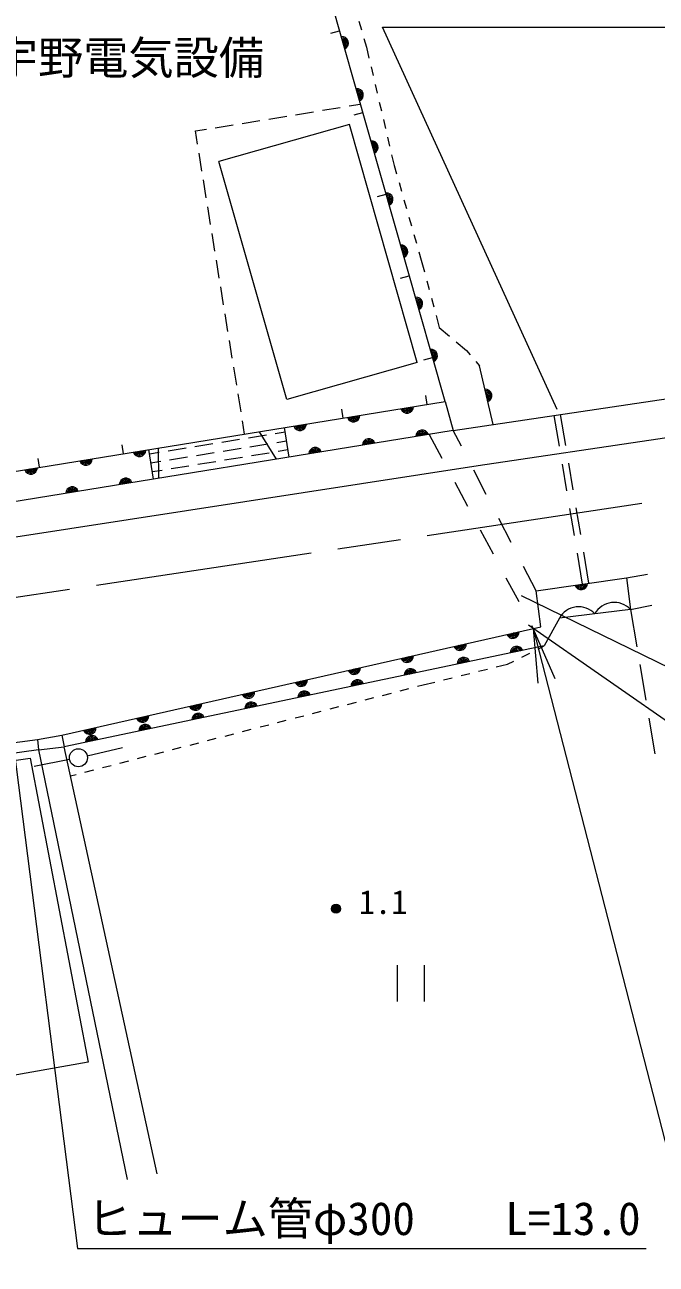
# Model space of a CAD drawing. Units: millimetres, scale not verified. Extents: x 40000 to 680000, y 20000 to 380000.
# Drawn here: x 78936 to 113854, y 244577 to 313183 of the extents above; entities that cross this region are included whole.
import ezdxf
from ezdxf.enums import TextEntityAlignment as Align

# ---------------------------------------------------------------- set-up
doc = ezdxf.new("R2010")
doc.units = ezdxf.units.MM
doc.header["$LTSCALE"] = 1000
doc.linetypes.add('CHAIN', pattern=[18.5, 12, -1.5, 3.5, -1.5])
for name, color, linetype, lineweight in [('M-BGD', 7, 'Continuous', 13), ('M-BMK', 2, 'CHAIN', 13), ('M-STR-HTXT', 7, 'Continuous', 13), ('M-STR-STR1', 1, 'Continuous', 13), ('M-STR-STRC', 7, 'Continuous', 13), ('M-STR-STRD', 7, 'Continuous', 13)]:
    doc.layers.add(name, color=color, linetype=linetype, lineweight=lineweight)
doc.styles.add('ＭＳ ゴシック', font='')
doc.styles.get('ＭＳ ゴシック').set_extended_font_data('MS Gothic')

# ---------------------------------------------------------------- blocks, each defined once
blk = doc.blocks.new('open_arrow')
at = {"color": 0, "linetype": 'Continuous', "lineweight": -2}
blk.add_lwpolyline([(7.5, 1.25), (0, 0), (7.5, -1.25)], dxfattribs=at)

msp = doc.modelspace()

# ---------------------------------------------------------------- linework, layer by layer
at = {"layer": 'M-BGD'}
for p, q in [((102181, 292327), (93775, 321898)), ((95864, 312721), (96345, 312857)), ((97412, 313382), (97552, 312901)), ((97691, 312421), (97830, 311942)), ((97830, 311942), (97970, 311341)), ((98084, 310855), (98198, 310368)), ((98312, 309881), (98426, 309394)), ((96874, 308688), (97481, 308786)), ((98540, 308907), (98654, 308420)), ((92432, 307967), (93419, 308127)), ((93912, 308207), (94899, 308368)), ((95393, 308448), (96380, 308608)), ((97149, 308200), (97630, 308337)), ((88370, 307308), (88977, 307406)), ((89470, 307486), (90458, 307647)), ((96886, 307664), (89672, 305613)), ((90951, 307727), (91938, 307887)), ((100632, 294486), (96886, 307664)), ((98768, 307933), (98881, 307447)), ((88490, 306567), (88370, 307308)), ((98995, 306960), (99109, 306473)), ((88730, 305087), (88570, 306074)), ((99223, 305986), (99364, 305385)), ((93418, 292435), (89672, 305613)), ((99364, 305385), (99493, 304934)), ((88971, 303606), (88810, 304593)), ((99631, 304453), (99768, 303972)), ((98434, 303680), (98915, 303816)), ((99906, 303492), (100044, 303011)), ((89211, 302126), (89051, 303113)), ((100181, 302530), (100319, 302050)), ((89451, 300645), (89291, 301632)), ((100457, 301569), (100594, 301088)), ((100732, 300608), (100862, 300156)), ((89692, 299164), (89531, 300151)), ((100862, 300156), (101036, 299502)), ((99719, 299159), (100200, 299296)), ((89932, 297684), (89772, 298671)), ((101166, 299019), (101295, 298536)), ((101424, 298053), (101553, 297570)), ((90172, 296203), (90012, 297190)), ((101682, 297087), (101857, 296433)), ((101857, 296433), (102416, 295955)), ((90413, 294722), (90252, 295709)), ((102633, 290729), (135438, 295637)), ((102796, 295630), (103355, 295151)), ((103355, 295151), (103559, 294918)), ((100632, 294486), (93418, 292435)), ((101004, 294639), (101485, 294775)), ((103887, 294541), (104091, 294308)), ((90653, 293242), (90493, 294229)), ((104830, 291057), (104091, 294308)), ((75118, 287934), (102181, 292327)), ((90893, 291761), (90733, 292748)), ((101186, 292165), (101106, 292659)), ((102181, 292327), (102635, 290729)), ((96547, 291412), (96467, 291906)), ((108850, 289904), (108562, 291616)), ((91094, 290527), (90973, 291268)), ((108504, 289852), (108216, 291564)), ((102633, 290729), (75984, 286403)), ((90813, 290225), (89826, 290065)), ((92294, 290466), (91307, 290305)), ((92863, 289143), (91908, 290659)), ((93330, 290634), (92788, 290546)), ((93554, 289255), (93290, 290884)), ((84396, 289440), (84315, 289934)), ((86052, 288037), (85788, 289666)), ((86349, 288086), (86331, 289754)), ((87852, 289745), (86865, 289584)), ((89333, 289985), (88346, 289825)), ((90893, 289732), (89906, 289571)), ((92374, 289972), (91387, 289812)), ((93411, 290140), (92868, 290052)), ((93491, 289647), (92948, 289559)), ((79757, 288687), (79677, 289181)), ((86371, 289504), (85829, 289416)), ((86452, 289011), (85909, 288923)), ((87932, 289251), (86945, 289091)), ((89413, 289491), (88426, 289331)), ((89493, 288998), (88506, 288838)), ((90974, 289238), (89986, 289078)), ((92454, 289478), (91467, 289318)), ((108919, 287387), (108670, 288866)), ((109266, 287438), (109016, 288918)), ((86532, 288517), (85989, 288429)), ((88012, 288757), (87025, 288597)), ((109334, 284921), (109085, 286400)), ((109681, 284973), (109432, 286452)), ((109788, 282223), (109500, 283935)), ((110135, 282275), (109847, 283987)), ((112213, 282566), (113369, 282772)), ((112213, 282566), (112428, 280826)), ((112428, 280826), (108499, 280342)), ((112428, 280826), (113615, 281053)), ((112428, 280826), (112777, 278754)), ((107318, 278631), (107656, 278799)), ((105638, 277794), (105976, 277962)), ((106423, 278185), (106871, 278408)), ((103063, 277161), (103549, 277280)), ((104034, 277400), (104520, 277519)), ((105005, 277639), (105638, 277794)), ((112942, 277768), (113274, 275795)), ((100660, 276565), (100974, 276646)), ((100974, 276646), (101607, 276802)), ((102092, 276922), (102578, 277041)), ((97755, 275815), (98239, 275940)), ((98723, 276065), (99207, 276190)), ((99691, 276315), (100176, 276440)), ((94850, 275065), (95334, 275190)), ((95818, 275315), (96303, 275440)), ((96787, 275565), (97271, 275690)), ((91945, 274315), (92430, 274440)), ((92914, 274565), (93398, 274690)), ((93882, 274815), (94366, 274940)), ((113440, 274809), (113772, 272837)), ((79635, 273623), (80989, 273857)), ((80989, 273857), (81115, 273220)), ((90009, 273815), (90493, 273940)), ((90977, 274065), (91461, 274190)), ((79689, 273049), (81115, 273220)), ((86254, 249585), (81115, 273220)), ((82391, 272725), (84337, 273185)), ((87104, 273066), (87588, 273191)), ((88072, 273316), (88557, 273441)), ((89041, 273566), (89525, 273690)), ((81414, 272512), (79453, 272120)), ((79689, 273049), (84604, 249262)), ((84199, 272316), (84684, 272441)), ((85168, 272566), (85652, 272691)), ((86136, 272816), (86620, 272941)), ((81465, 271610), (81779, 271691)), ((82263, 271816), (82747, 271941)), ((83231, 272066), (83715, 272191)), ((99524, 261124), (99524, 259124)), ((101024, 261124), (101024, 259124))]:
    msp.add_line(p, q, dxfattribs=at)
for points in [[(80989, 273857), (107477, 279866), (107208, 281858), (112213, 282566)], [(108499, 280342), (107656, 278799), (81115, 273220)], [(64937, 271678), (79635, 273623), (79689, 273049), (65038, 270995)], [(65109, 270516), (65570, 270574), (66081, 268322), (67122, 268565), (66718, 270789), (79240, 272583), (82442, 255765), (67670, 253136)]]:
    msp.add_lwpolyline(points, dxfattribs=at)
for centre, radius in [((81904, 272610), 500), ((96148, 264250), 250), ((96148, 264250), 204), ((96148, 264250), 159), ((96148, 264250), 114), ((96148, 264250), 68.2), ((96148, 264250), 22.7)]:
    msp.add_circle(centre, radius, dxfattribs=at)
for centre, radius, start, end in [((96483, 312175), 354, 294.6652, 97.07038), ((96483, 312175), 283, 296.88924, 94.84634), ((96483, 312175), 212, 300.63556, 91.10001), ((96483, 312175), 142, 308.34729, 83.38828), ((96483, 312175), 100, 318.66496, 73.07062), ((97303, 309290), 354, 294.6652, 97.07038), ((97303, 309290), 283, 296.88924, 94.84634), ((97303, 309290), 212, 300.63556, 91.10001), ((97303, 309290), 142, 308.34729, 83.38828), ((97303, 309290), 100, 318.66496, 73.07062), ((98123, 306404), 354, 294.6652, 97.07038), ((98123, 306404), 283, 296.88924, 94.84634), ((98123, 306404), 212, 300.63556, 91.10001), ((98123, 306404), 142, 308.34729, 83.38828), ((98123, 306404), 100, 318.66496, 73.07062), ((98944, 303518), 354, 294.6652, 97.07038), ((98944, 303518), 283, 296.88924, 94.84634), ((98944, 303518), 212, 300.63556, 91.10001), ((98944, 303518), 142, 308.34729, 83.38828), ((98944, 303518), 100, 318.66496, 73.07062), ((99764, 300633), 354, 294.6652, 97.07038), ((99764, 300633), 283, 296.88924, 94.84634), ((99764, 300633), 212, 300.63556, 91.10001), ((99764, 300633), 142, 308.34729, 83.38828), ((99764, 300633), 100, 318.66496, 73.07062), ((100584, 297747), 354, 294.6652, 97.07038), ((100584, 297747), 283, 296.88924, 94.84634), ((100584, 297747), 212, 300.63556, 91.10001), ((100584, 297747), 142, 308.34729, 83.38828), ((100584, 297747), 100, 318.66496, 73.07062), ((101404, 294861), 354, 294.6652, 97.07038), ((101404, 294861), 283, 296.88924, 94.84634), ((101404, 294861), 212, 300.63556, 91.10001), ((101404, 294861), 142, 308.34729, 83.38828), ((101404, 294861), 100, 318.66496, 73.07062), ((104411, 292656), 354, 291.6158, 94.02098), ((104411, 292656), 283, 293.83984, 91.79694), ((104411, 292656), 212, 297.58616, 88.05061), ((104411, 292656), 142, 305.29789, 80.33888), ((104411, 292656), 100, 315.61555, 70.02122), ((100077, 292040), 354, 198.01692, 0.4221), ((100077, 292040), 283, 200.24096, 358.19806), ((100077, 292040), 212, 203.98728, 354.45173), ((100077, 292040), 142, 211.69901, 346.74), ((100077, 292040), 100, 222.01667, 336.42234), ((94154, 291079), 354, 198.01692, 0.4221), ((94154, 291079), 283, 200.24096, 358.19806), ((94154, 291079), 212, 203.98728, 354.45173), ((94154, 291079), 142, 211.69901, 346.74), ((94154, 291079), 100, 222.01667, 336.42234), ((97116, 291560), 354, 198.01692, 0.4221), ((97116, 291560), 283, 200.24096, 358.19806), ((97116, 291560), 212, 203.98728, 354.45173), ((97116, 291560), 142, 211.69901, 346.74), ((97116, 291560), 100, 222.01667, 336.42234), ((97959, 289915), 354, 18.01692, 180.4221), ((100920, 290396), 354, 18.01692, 180.4221), ((100920, 290396), 283, 20.24096, 178.19806), ((100920, 290396), 212, 23.98728, 174.45173), ((100920, 290396), 142, 31.69901, 166.74), ((100920, 290396), 100, 42.01667, 156.42234), ((85271, 289637), 354, 198.01692, 0.4221), ((85271, 289637), 283, 200.24096, 358.19806), ((85271, 289637), 212, 203.98728, 354.45173), ((85271, 289637), 142, 211.69901, 346.74), ((85271, 289637), 100, 222.01667, 336.42234), ((94998, 289434), 354, 18.01692, 180.4221), ((94998, 289434), 283, 20.24096, 178.19806), ((94998, 289434), 212, 23.98728, 174.45173), ((94998, 289434), 142, 31.69901, 166.74), ((94998, 289434), 100, 42.01667, 156.42234), ((97959, 289915), 283, 20.24096, 178.19806), ((97959, 289915), 212, 23.98728, 174.45173), ((97959, 289915), 142, 31.69901, 166.74), ((97959, 289915), 100, 42.01667, 156.42234), ((82309, 289156), 354, 198.01692, 0.4221), ((82309, 289156), 283, 200.24096, 358.19806), ((82309, 289156), 212, 203.98728, 354.45173), ((82309, 289156), 142, 211.69901, 346.74), ((82309, 289156), 100, 222.01667, 336.42234), ((79277, 288664), 354, 198.01692, 0.4221), ((79277, 288664), 283, 200.24096, 358.19806), ((79277, 288664), 212, 203.98728, 354.45173), ((79277, 288664), 142, 211.69901, 346.74), ((79277, 288664), 100, 222.01667, 336.42234), ((81556, 287253), 354, 18.01692, 180.4221), ((81556, 287253), 283, 20.24096, 178.19806), ((81556, 287253), 212, 23.98728, 174.45173), ((84517, 287733), 354, 18.01692, 180.4221), ((84517, 287733), 283, 20.24096, 178.19806), ((84517, 287733), 212, 23.98728, 174.45173), ((84517, 287733), 142, 31.69901, 166.74), ((84517, 287733), 100, 42.01667, 156.42234), ((81556, 287253), 142, 31.69901, 166.74), ((81556, 287253), 100, 42.01667, 156.42234), ((109703, 282266), 354, 196.85562, 359.2608), ((109703, 282266), 283, 199.07966, 357.03676), ((109703, 282266), 212, 202.82599, 353.29044), ((109703, 282266), 142, 210.53772, 345.57871), ((109703, 282266), 100, 220.85538, 335.26104), ((109571, 279739), 1229, 43.41856, 150.63823), ((111535, 279981), 1229, 43.41856, 150.63823), ((105923, 279570), 354, 201.58071, 3.98589), ((105923, 279570), 283, 203.80475, 1.76185), ((105923, 279570), 212, 207.55107, 358.01552), ((105923, 279570), 142, 215.2628, 350.30379), ((105923, 279570), 100, 225.58047, 339.98613), ((102998, 278906), 354, 201.58071, 3.98589), ((102998, 278906), 283, 203.80475, 1.76185), ((102998, 278906), 212, 207.55107, 358.01552), ((102998, 278906), 142, 215.2628, 350.30379), ((102998, 278906), 100, 225.58047, 339.98613), ((106140, 278425), 354, 20.6685, 183.07368), ((106140, 278425), 283, 22.89254, 180.84964), ((106140, 278425), 212, 26.63887, 177.10332), ((106140, 278425), 142, 34.3506, 169.39159), ((100072, 278242), 354, 201.58071, 3.98589), ((100072, 278242), 283, 203.80475, 1.76185), ((100072, 278242), 212, 207.55107, 358.01552), ((100072, 278242), 142, 215.2628, 350.30379), ((100072, 278242), 100, 225.58047, 339.98613), ((103204, 277808), 354, 20.6685, 183.07368), ((103204, 277808), 283, 22.89254, 180.84964), ((103204, 277808), 212, 26.63887, 177.10332), ((103204, 277808), 142, 34.3506, 169.39159), ((103204, 277808), 100, 44.66826, 159.07392), ((106140, 278425), 100, 44.66826, 159.07392), ((97147, 277578), 354, 201.58071, 3.98589), ((97147, 277578), 283, 203.80475, 1.76185), ((97147, 277578), 212, 207.55107, 358.01552), ((97147, 277578), 142, 215.2628, 350.30379), ((97147, 277578), 100, 225.58047, 339.98613), ((100268, 277191), 354, 20.6685, 183.07368), ((100268, 277191), 283, 22.89254, 180.84964), ((100268, 277191), 212, 26.63887, 177.10332), ((100268, 277191), 142, 34.3506, 169.39159), ((100268, 277191), 100, 44.66826, 159.07392), ((94221, 276914), 354, 201.58071, 3.98589), ((94221, 276914), 283, 203.80475, 1.76185), ((94221, 276914), 212, 207.55107, 358.01552), ((94221, 276914), 142, 215.2628, 350.30379), ((94221, 276914), 100, 225.58047, 339.98613), ((97332, 276574), 354, 20.6685, 183.07368), ((97332, 276574), 283, 22.89254, 180.84964), ((97332, 276574), 212, 26.63887, 177.10332), ((97332, 276574), 142, 34.3506, 169.39159), ((97332, 276574), 100, 44.66826, 159.07392), ((91295, 276251), 354, 201.58071, 3.98589), ((91295, 276251), 283, 203.80475, 1.76185), ((91295, 276251), 212, 207.55107, 358.01552), ((91295, 276251), 142, 215.2628, 350.30379), ((91295, 276251), 100, 225.58047, 339.98613), ((94397, 275956), 354, 20.6685, 183.07368), ((94397, 275956), 283, 22.89254, 180.84964), ((94397, 275956), 212, 26.63887, 177.10332), ((94397, 275956), 142, 34.3506, 169.39159), ((94397, 275956), 100, 44.66826, 159.07392), ((88370, 275587), 354, 201.58071, 3.98589), ((88370, 275587), 283, 203.80475, 1.76185), ((88370, 275587), 212, 207.55107, 358.01552), ((88370, 275587), 142, 215.2628, 350.30379), ((88370, 275587), 100, 225.58047, 339.98613), ((91461, 275339), 354, 20.6685, 183.07368), ((91461, 275339), 283, 22.89254, 180.84964), ((91461, 275339), 212, 26.63887, 177.10332), ((91461, 275339), 142, 34.3506, 169.39159), ((91461, 275339), 100, 44.66826, 159.07392), ((85444, 274923), 354, 201.58071, 3.98589), ((85444, 274923), 283, 203.80475, 1.76185), ((85589, 274105), 354, 20.6685, 183.07368), ((85444, 274923), 212, 207.55107, 358.01552), ((85444, 274923), 142, 215.2628, 350.30379), ((85444, 274923), 100, 225.58047, 339.98613), ((88525, 274722), 354, 20.6685, 183.07368), ((88525, 274722), 283, 22.89254, 180.84964), ((88525, 274722), 212, 26.63887, 177.10332), ((88525, 274722), 142, 34.3506, 169.39159), ((88525, 274722), 100, 44.66826, 159.07392), ((82518, 274259), 354, 201.58071, 3.98589), ((82518, 274259), 283, 203.80475, 1.76185), ((82653, 273488), 354, 20.6685, 183.07368), ((82518, 274259), 212, 207.55107, 358.01552), ((82653, 273488), 283, 22.89254, 180.84964), ((82518, 274259), 142, 215.2628, 350.30379), ((82518, 274259), 100, 225.58047, 339.98613), ((85589, 274105), 283, 22.89254, 180.84964), ((85589, 274105), 212, 26.63887, 177.10332), ((85589, 274105), 142, 34.3506, 169.39159), ((85589, 274105), 100, 44.66826, 159.07392), ((82653, 273488), 212, 26.63887, 177.10332), ((82653, 273488), 142, 34.3506, 169.39159), ((82653, 273488), 100, 44.66826, 159.07392)]:
    msp.add_arc(centre, radius, start, end, dxfattribs=at)
at = {"layer": 'M-BMK'}
msp.add_line((64605, 279422), (161638, 294003), dxfattribs=at)
at = {"layer": 'M-STR-HTXT'}
for p, q in [((108374, 291886), (98722, 313054)), ((98722, 313054), (128922, 313054)), ((78325, 273121), (81859, 245441)), ((81859, 245441), (113309, 245441))]:
    msp.add_line(p, q, dxfattribs=at)
msp.add_lwpolyline([(107043, 279768), (120954, 225666), (147969, 225666)], dxfattribs=at)
at = {"layer": 'M-STR-STR1'}
for p, q in [((101296, 290512), (102003, 289189)), ((103083, 289857), (102633, 290729)), ((104458, 287190), (103770, 288524)), ((102711, 287866), (103419, 286544)), ((105833, 284524), (105145, 285857)), ((104126, 285221), (104834, 283898)), ((107208, 281858), (106520, 283191)), ((105541, 282576), (106249, 281253)), ((106956, 279931), (107043, 279768))]:
    msp.add_line(p, q, dxfattribs=at)
at = {"layer": 'M-STR-STRC'}
for p, q in [((106391, 281598), (118716, 275570)), ((118895, 271516), (106786, 279947))]:
    msp.add_line(p, q, dxfattribs=at)
at = {"layer": 'M-STR-STRD'}
msp.add_lwpolyline([(142885, 294633), (123873, 291715), (104014, 288773), (78200, 284791), (63312, 282703)], dxfattribs=at)

# ---------------------------------------------------------------- block references
at = {"layer": 'M-STR-HTXT', "xscale": 400, "yscale": 400, "rotation": 284.4}
msp.add_blockref('open_arrow', (107043, 279768), dxfattribs=at)

# ---------------------------------------------------------------- texts
at = {"layer": 'M-BGD', "style": 'ＭＳ ゴシック'}
msp.add_text('(有)宇野電気設備', height=1833, dxfattribs=at).set_placement((82171, 309894), align=Align.BOTTOM_CENTER)
msp.add_text('1.1', height=1320, dxfattribs=at).set_placement((97404, 263568), align=Align.BOTTOM_LEFT)
at = {"layer": 'M-STR-HTXT', "style": 'ＭＳ ゴシック'}
msp.add_text('ヒューム管φ300\u3000\u3000L=13.0', height=1833, dxfattribs=at).set_placement((97684, 245641), align=Align.BOTTOM_CENTER)

doc.saveas('drawing.dxf')
